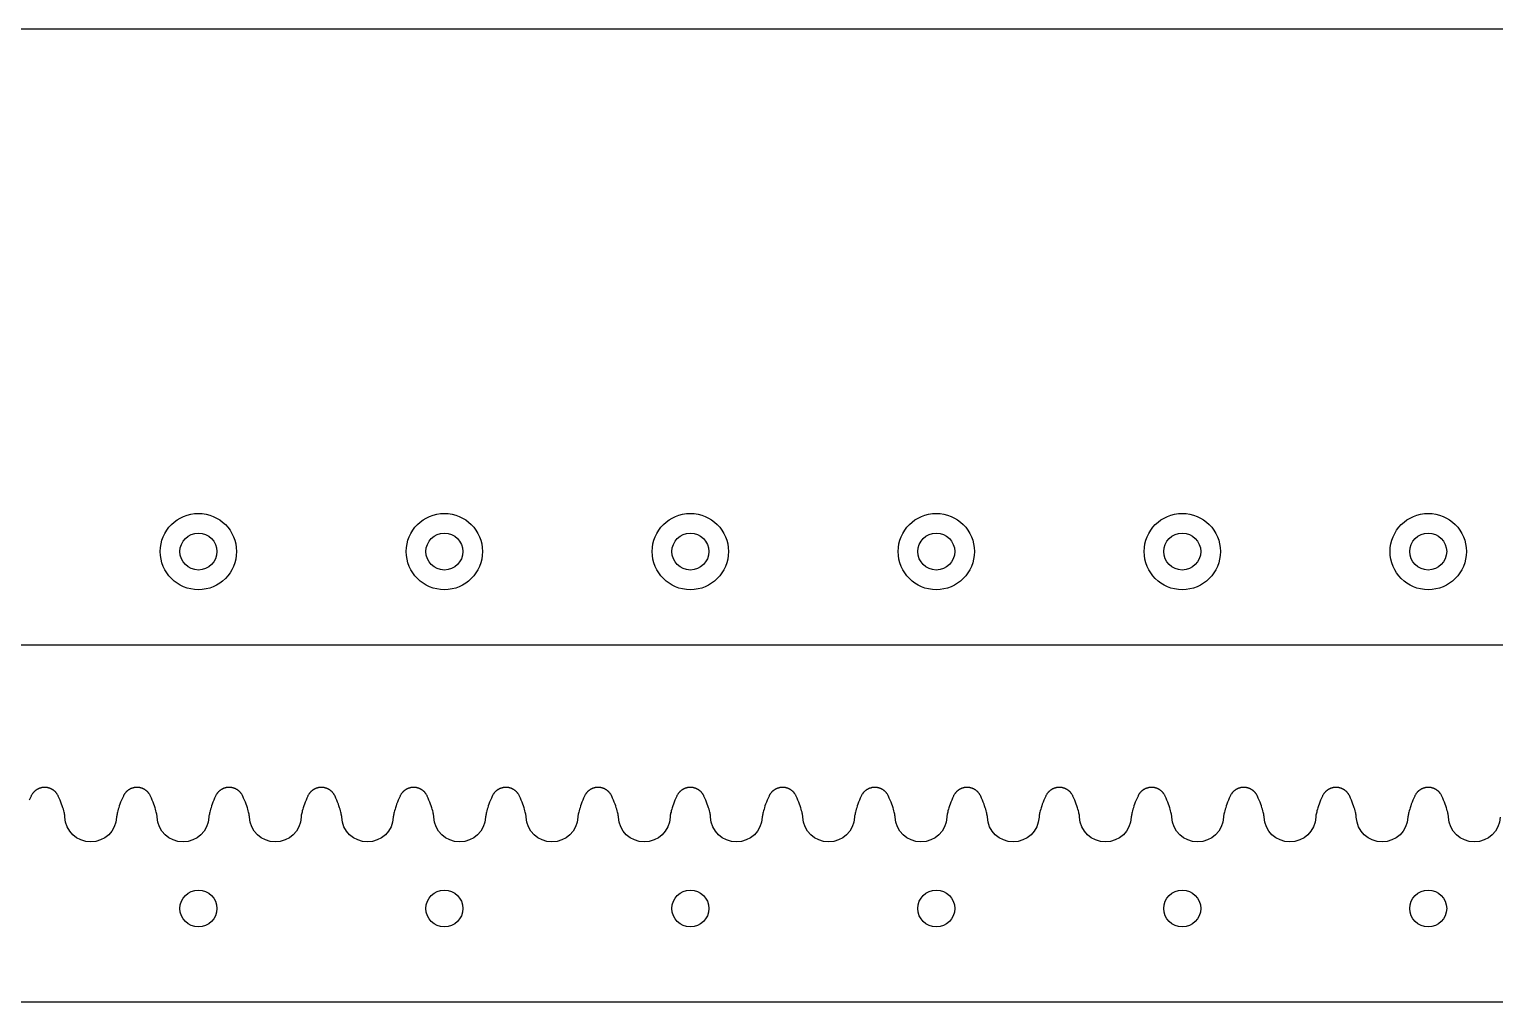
# Model space of a CAD drawing. Extents: x 0 to 903, y -444 to -259.
# Drawn here: x 225.4 to 344.6, y -444 to -365 of the extents above; entities that cross this region are included whole.
import ezdxf

# ---------------------------------------------------------------- set-up
doc = ezdxf.new("R2010")
doc.units = 0
doc.layers.add('FAB', color=7, linetype='CONTINUOUS')

msp = doc.modelspace()

# ---------------------------------------------------------------- linework, layer by layer
at = {"layer": 'FAB'}
msp.add_lwpolyline([(0, -415), (678.3, -415), (678.3, -365), (0, -365)], close=True, dxfattribs=at)
msp.add_lwpolyline([(345, -429, -0.961956), (340.8, -429), (340.8, -428.99), (340.8, -428.98), (340.8, -428.97), (340.8, -428.96), (340.8, -428.94), (340.79, -428.9), (340.78, -428.86), (340.77, -428.77), (340.75, -428.68), (340.73, -428.59), (340.7, -428.5), (340.67, -428.37), (340.63, -428.24), (340.58, -428.1), (340.53, -427.96), (340.47, -427.8), (340.4, -427.63), (340.33, -427.47), (340.26, -427.3), (340.24, -427.26), (340.22, -427.22), (340.2, -427.19), (340.18, -427.15), (340.17, -427.13), (340.15, -427.12), (340.14, -427.1), (340.13, -427.08), (340.12, -427.06), (340.1, -427.05), (340.09, -427.03), (340.08, -427.01), (340.06, -427), (340.05, -426.98), (340.03, -426.96), (340.02, -426.95), (340, -426.93), (339.98, -426.92), (339.97, -426.9), (339.95, -426.89), (339.93, -426.87), (339.92, -426.86), (339.9, -426.85), (339.88, -426.83), (339.86, -426.82), (339.85, -426.81), (339.83, -426.79), (339.81, -426.78), (339.79, -426.77), (339.77, -426.76), (339.75, -426.75), (339.73, -426.74), (339.71, -426.73), (339.69, -426.72), (339.67, -426.71), (339.65, -426.7), (339.63, -426.69), (339.61, -426.68), (339.59, -426.67), (339.57, -426.66), (339.55, -426.66), (339.53, -426.65), (339.51, -426.64), (339.49, -426.64), (339.47, -426.63), (339.45, -426.63), (339.42, -426.62), (339.4, -426.62), (339.38, -426.61), (339.36, -426.61), (339.34, -426.6), (339.32, -426.6), (339.28, -426.6), (339.23, -426.59), (339.19, -426.59), (339.15, -426.59), (339.11, -426.59), (339.07, -426.59), (339.03, -426.6), (338.99, -426.6), (338.96, -426.6), (338.94, -426.61), (338.92, -426.61), (338.9, -426.62), (338.88, -426.62), (338.86, -426.63), (338.84, -426.63), (338.82, -426.64), (338.8, -426.64), (338.77, -426.65), (338.75, -426.66), (338.73, -426.66), (338.71, -426.67), (338.69, -426.68), (338.67, -426.69), (338.65, -426.7), (338.63, -426.71), (338.61, -426.72), (338.59, -426.73), (338.57, -426.74), (338.55, -426.75), (338.53, -426.76), (338.51, -426.77), (338.49, -426.78), (338.48, -426.79), (338.46, -426.81), (338.44, -426.82), (338.42, -426.83), (338.4, -426.85), (338.39, -426.86), (338.37, -426.87), (338.35, -426.89), (338.34, -426.9), (338.32, -426.92), (338.3, -426.93), (338.29, -426.95), (338.27, -426.96), (338.26, -426.98), (338.24, -427), (338.23, -427.01), (338.21, -427.03), (338.2, -427.05), (338.19, -427.06), (338.17, -427.08), (338.16, -427.1), (338.15, -427.12), (338.14, -427.13), (338.13, -427.15), (338.1, -427.19), (338.08, -427.22), (338.06, -427.26), (338.05, -427.3), (337.97, -427.47), (337.9, -427.63), (337.83, -427.8), (337.77, -427.96), (337.72, -428.1), (337.68, -428.24), (337.64, -428.37), (337.6, -428.5), (337.58, -428.59), (337.55, -428.68), (337.54, -428.77), (337.52, -428.86), (337.51, -428.9), (337.51, -428.94), (337.5, -428.96), (337.5, -428.97), (337.5, -428.98), (337.5, -428.99), (337.5, -429, -0.961956), (333.3, -429), (333.3, -428.99), (333.3, -428.98), (333.3, -428.97), (333.3, -428.96), (333.3, -428.94), (333.29, -428.9), (333.28, -428.86), (333.27, -428.77), (333.25, -428.68), (333.23, -428.59), (333.2, -428.5), (333.17, -428.37), (333.13, -428.24), (333.08, -428.1), (333.03, -427.96), (332.97, -427.8), (332.9, -427.63), (332.83, -427.47), (332.76, -427.3), (332.74, -427.26), (332.72, -427.22), (332.7, -427.19), (332.68, -427.15), (332.67, -427.13), (332.65, -427.12), (332.64, -427.1), (332.63, -427.08), (332.62, -427.06), (332.6, -427.05), (332.59, -427.03), (332.58, -427.01), (332.56, -427), (332.55, -426.98), (332.53, -426.96), (332.52, -426.95), (332.5, -426.93), (332.48, -426.92), (332.47, -426.9), (332.45, -426.89), (332.43, -426.87), (332.42, -426.86), (332.4, -426.85), (332.38, -426.83), (332.36, -426.82), (332.35, -426.81), (332.33, -426.79), (332.31, -426.78), (332.29, -426.77), (332.27, -426.76), (332.25, -426.75), (332.23, -426.74), (332.21, -426.73), (332.19, -426.72), (332.17, -426.71), (332.15, -426.7), (332.13, -426.69), (332.11, -426.68), (332.09, -426.67), (332.07, -426.66), (332.05, -426.66), (332.03, -426.65), (332.01, -426.64), (331.99, -426.64), (331.97, -426.63), (331.95, -426.63), (331.92, -426.62), (331.9, -426.62), (331.88, -426.61), (331.86, -426.61), (331.84, -426.6), (331.82, -426.6), (331.78, -426.6), (331.73, -426.59), (331.69, -426.59), (331.65, -426.59), (331.61, -426.59), (331.57, -426.59), (331.53, -426.6), (331.49, -426.6), (331.46, -426.6), (331.44, -426.61), (331.42, -426.61), (331.4, -426.62), (331.38, -426.62), (331.36, -426.63), (331.34, -426.63), (331.32, -426.64), (331.3, -426.64), (331.27, -426.65), (331.25, -426.66), (331.23, -426.66), (331.21, -426.67), (331.19, -426.68), (331.17, -426.69), (331.15, -426.7), (331.13, -426.71), (331.11, -426.72), (331.09, -426.73), (331.07, -426.74), (331.05, -426.75), (331.03, -426.76), (331.01, -426.77), (330.99, -426.78), (330.98, -426.79), (330.96, -426.81), (330.94, -426.82), (330.92, -426.83), (330.9, -426.85), (330.89, -426.86), (330.87, -426.87), (330.85, -426.89), (330.84, -426.9), (330.82, -426.92), (330.8, -426.93), (330.79, -426.95), (330.77, -426.96), (330.76, -426.98), (330.74, -427), (330.73, -427.01), (330.71, -427.03), (330.7, -427.05), (330.69, -427.06), (330.67, -427.08), (330.66, -427.1), (330.65, -427.12), (330.64, -427.13), (330.63, -427.15), (330.6, -427.19), (330.58, -427.22), (330.56, -427.26), (330.55, -427.3), (330.47, -427.47), (330.4, -427.63), (330.33, -427.8), (330.27, -427.96), (330.22, -428.1), (330.18, -428.24), (330.14, -428.37), (330.1, -428.5), (330.08, -428.59), (330.05, -428.68), (330.04, -428.77), (330.02, -428.86), (330.01, -428.9), (330.01, -428.94), (330, -428.96), (330, -428.97), (330, -428.98), (330, -428.99), (330, -429, -0.961956), (325.8, -429), (325.8, -428.99), (325.8, -428.98), (325.8, -428.97), (325.8, -428.96), (325.8, -428.94), (325.79, -428.9), (325.78, -428.86), (325.77, -428.77), (325.75, -428.68), (325.73, -428.59), (325.7, -428.5), (325.67, -428.37), (325.63, -428.24), (325.58, -428.1), (325.53, -427.96), (325.47, -427.8), (325.4, -427.63), (325.33, -427.47), (325.26, -427.3), (325.24, -427.26), (325.22, -427.22), (325.2, -427.19), (325.18, -427.15), (325.17, -427.13), (325.15, -427.12), (325.14, -427.1), (325.13, -427.08), (325.12, -427.06), (325.1, -427.05), (325.09, -427.03), (325.08, -427.01), (325.06, -427), (325.05, -426.98), (325.03, -426.96), (325.02, -426.95), (325, -426.93), (324.98, -426.92), (324.97, -426.9), (324.95, -426.89), (324.93, -426.87), (324.92, -426.86), (324.9, -426.85), (324.88, -426.83), (324.86, -426.82), (324.85, -426.81), (324.83, -426.79), (324.81, -426.78), (324.79, -426.77), (324.77, -426.76), (324.75, -426.75), (324.73, -426.74), (324.71, -426.73), (324.69, -426.72), (324.67, -426.71), (324.65, -426.7), (324.63, -426.69), (324.61, -426.68), (324.59, -426.67), (324.57, -426.66), (324.55, -426.66), (324.53, -426.65), (324.51, -426.64), (324.49, -426.64), (324.47, -426.63), (324.45, -426.63), (324.42, -426.62), (324.4, -426.62), (324.38, -426.61), (324.36, -426.61), (324.34, -426.6), (324.32, -426.6), (324.28, -426.6), (324.23, -426.59), (324.19, -426.59), (324.15, -426.59), (324.11, -426.59), (324.07, -426.59), (324.03, -426.6), (323.99, -426.6), (323.96, -426.6), (323.94, -426.61), (323.92, -426.61), (323.9, -426.62), (323.88, -426.62), (323.86, -426.63), (323.84, -426.63), (323.82, -426.64), (323.8, -426.64), (323.77, -426.65), (323.75, -426.66), (323.73, -426.66), (323.71, -426.67), (323.69, -426.68), (323.67, -426.69), (323.65, -426.7), (323.63, -426.71), (323.61, -426.72), (323.59, -426.73), (323.57, -426.74), (323.55, -426.75), (323.53, -426.76), (323.51, -426.77), (323.49, -426.78), (323.48, -426.79), (323.46, -426.81), (323.44, -426.82), (323.42, -426.83), (323.4, -426.85), (323.39, -426.86), (323.37, -426.87), (323.35, -426.89), (323.34, -426.9), (323.32, -426.92), (323.3, -426.93), (323.29, -426.95), (323.27, -426.96), (323.26, -426.98), (323.24, -427), (323.23, -427.01), (323.21, -427.03), (323.2, -427.05), (323.19, -427.06), (323.17, -427.08), (323.16, -427.1), (323.15, -427.12), (323.14, -427.13), (323.13, -427.15), (323.1, -427.19), (323.08, -427.22), (323.06, -427.26), (323.05, -427.3), (322.97, -427.47), (322.9, -427.63), (322.83, -427.8), (322.77, -427.96), (322.72, -428.1), (322.68, -428.24), (322.64, -428.37), (322.6, -428.5), (322.58, -428.59), (322.55, -428.68), (322.54, -428.77), (322.52, -428.86), (322.51, -428.9), (322.51, -428.94), (322.5, -428.96), (322.5, -428.97), (322.5, -428.98), (322.5, -428.99), (322.5, -429, -0.961956), (318.3, -429), (318.3, -428.99), (318.3, -428.98), (318.3, -428.97), (318.3, -428.96), (318.3, -428.94), (318.29, -428.9), (318.28, -428.86), (318.27, -428.77), (318.25, -428.68), (318.23, -428.59), (318.2, -428.5), (318.17, -428.37), (318.13, -428.24), (318.08, -428.1), (318.03, -427.96), (317.97, -427.8), (317.9, -427.63), (317.83, -427.47), (317.76, -427.3), (317.74, -427.26), (317.72, -427.22), (317.7, -427.19), (317.68, -427.15), (317.67, -427.13), (317.65, -427.12), (317.64, -427.1), (317.63, -427.08), (317.62, -427.06), (317.6, -427.05), (317.59, -427.03), (317.58, -427.01), (317.56, -427), (317.55, -426.98), (317.53, -426.96), (317.52, -426.95), (317.5, -426.93), (317.48, -426.92), (317.47, -426.9), (317.45, -426.89), (317.43, -426.87), (317.42, -426.86), (317.4, -426.85), (317.38, -426.83), (317.36, -426.82), (317.35, -426.81), (317.33, -426.79), (317.31, -426.78), (317.29, -426.77), (317.27, -426.76), (317.25, -426.75), (317.23, -426.74), (317.21, -426.73), (317.19, -426.72), (317.17, -426.71), (317.15, -426.7), (317.13, -426.69), (317.11, -426.68), (317.09, -426.67), (317.07, -426.66), (317.05, -426.66), (317.03, -426.65), (317.01, -426.64), (316.99, -426.64), (316.97, -426.63), (316.95, -426.63), (316.92, -426.62), (316.9, -426.62), (316.88, -426.61), (316.86, -426.61), (316.84, -426.6), (316.82, -426.6), (316.78, -426.6), (316.73, -426.59), (316.69, -426.59), (316.65, -426.59), (316.61, -426.59), (316.57, -426.59), (316.53, -426.6), (316.49, -426.6), (316.46, -426.6), (316.44, -426.61), (316.42, -426.61), (316.4, -426.62), (316.38, -426.62), (316.36, -426.63), (316.34, -426.63), (316.32, -426.64), (316.3, -426.64), (316.27, -426.65), (316.25, -426.66), (316.23, -426.66), (316.21, -426.67), (316.19, -426.68), (316.17, -426.69), (316.15, -426.7), (316.13, -426.71), (316.11, -426.72), (316.09, -426.73), (316.07, -426.74), (316.05, -426.75), (316.03, -426.76), (316.01, -426.77), (315.99, -426.78), (315.98, -426.79), (315.96, -426.81), (315.94, -426.82), (315.92, -426.83), (315.9, -426.85), (315.89, -426.86), (315.87, -426.87), (315.85, -426.89), (315.84, -426.9), (315.82, -426.92), (315.8, -426.93), (315.79, -426.95), (315.77, -426.96), (315.76, -426.98), (315.74, -427), (315.73, -427.01), (315.71, -427.03), (315.7, -427.05), (315.69, -427.06), (315.67, -427.08), (315.66, -427.1), (315.65, -427.12), (315.64, -427.13), (315.63, -427.15), (315.6, -427.19), (315.58, -427.22), (315.56, -427.26), (315.55, -427.3), (315.47, -427.47), (315.4, -427.63), (315.33, -427.8), (315.27, -427.96), (315.22, -428.1), (315.18, -428.24), (315.14, -428.37), (315.1, -428.5), (315.08, -428.59), (315.05, -428.68), (315.04, -428.77), (315.02, -428.86), (315.01, -428.9), (315.01, -428.94), (315, -428.96), (315, -428.97), (315, -428.98), (315, -428.99), (315, -429, -0.961956), (310.8, -429), (310.8, -428.99), (310.8, -428.98), (310.8, -428.97), (310.8, -428.96), (310.8, -428.94), (310.79, -428.9), (310.78, -428.86), (310.77, -428.77), (310.75, -428.68), (310.73, -428.59), (310.7, -428.5), (310.67, -428.37), (310.63, -428.24), (310.58, -428.1), (310.53, -427.96), (310.47, -427.8), (310.4, -427.63), (310.33, -427.47), (310.26, -427.3), (310.24, -427.26), (310.22, -427.22), (310.2, -427.19), (310.18, -427.15), (310.17, -427.13), (310.15, -427.12), (310.14, -427.1), (310.13, -427.08), (310.12, -427.06), (310.1, -427.05), (310.09, -427.03), (310.08, -427.01), (310.06, -427), (310.05, -426.98), (310.03, -426.96), (310.02, -426.95), (310, -426.93), (309.98, -426.92), (309.97, -426.9), (309.95, -426.89), (309.93, -426.87), (309.92, -426.86), (309.9, -426.85), (309.88, -426.83), (309.86, -426.82), (309.85, -426.81), (309.83, -426.79), (309.81, -426.78), (309.79, -426.77), (309.77, -426.76), (309.75, -426.75), (309.73, -426.74), (309.71, -426.73), (309.69, -426.72), (309.67, -426.71), (309.65, -426.7), (309.63, -426.69), (309.61, -426.68), (309.59, -426.67), (309.57, -426.66), (309.55, -426.66), (309.53, -426.65), (309.51, -426.64), (309.49, -426.64), (309.47, -426.63), (309.45, -426.63), (309.42, -426.62), (309.4, -426.62), (309.38, -426.61), (309.36, -426.61), (309.34, -426.6), (309.32, -426.6), (309.28, -426.6), (309.23, -426.59), (309.19, -426.59), (309.15, -426.59), (309.11, -426.59), (309.07, -426.59), (309.03, -426.6), (308.99, -426.6), (308.96, -426.6), (308.94, -426.61), (308.92, -426.61), (308.9, -426.62), (308.88, -426.62), (308.86, -426.63), (308.84, -426.63), (308.82, -426.64), (308.8, -426.64), (308.77, -426.65), (308.75, -426.66), (308.73, -426.66), (308.71, -426.67), (308.69, -426.68), (308.67, -426.69), (308.65, -426.7), (308.63, -426.71), (308.61, -426.72), (308.59, -426.73), (308.57, -426.74), (308.55, -426.75), (308.53, -426.76), (308.51, -426.77), (308.49, -426.78), (308.48, -426.79), (308.46, -426.81), (308.44, -426.82), (308.42, -426.83), (308.4, -426.85), (308.39, -426.86), (308.37, -426.87), (308.35, -426.89), (308.34, -426.9), (308.32, -426.92), (308.3, -426.93), (308.29, -426.95), (308.27, -426.96), (308.26, -426.98), (308.24, -427), (308.23, -427.01), (308.21, -427.03), (308.2, -427.05), (308.19, -427.06), (308.17, -427.08), (308.16, -427.1), (308.15, -427.12), (308.14, -427.13), (308.13, -427.15), (308.1, -427.19), (308.08, -427.22), (308.06, -427.26), (308.05, -427.3), (307.97, -427.47), (307.9, -427.63), (307.83, -427.8), (307.77, -427.96), (307.72, -428.1), (307.68, -428.24), (307.64, -428.37), (307.6, -428.5), (307.58, -428.59), (307.55, -428.68), (307.54, -428.77), (307.52, -428.86), (307.51, -428.9), (307.51, -428.94), (307.5, -428.96), (307.5, -428.97), (307.5, -428.98), (307.5, -428.99), (307.5, -429, -0.961956), (303.3, -429), (303.3, -428.99), (303.3, -428.98), (303.3, -428.97), (303.3, -428.96), (303.3, -428.94), (303.29, -428.9), (303.28, -428.86), (303.27, -428.77), (303.25, -428.68), (303.23, -428.59), (303.2, -428.5), (303.17, -428.37), (303.13, -428.24), (303.08, -428.1), (303.03, -427.96), (302.97, -427.8), (302.9, -427.63), (302.83, -427.47), (302.76, -427.3), (302.74, -427.26), (302.72, -427.22), (302.7, -427.19), (302.68, -427.15), (302.67, -427.13), (302.65, -427.12), (302.64, -427.1), (302.63, -427.08), (302.62, -427.06), (302.6, -427.05), (302.59, -427.03), (302.58, -427.01), (302.56, -427), (302.55, -426.98), (302.53, -426.96), (302.52, -426.95), (302.5, -426.93), (302.48, -426.92), (302.47, -426.9), (302.45, -426.89), (302.43, -426.87), (302.42, -426.86), (302.4, -426.85), (302.38, -426.83), (302.36, -426.82), (302.35, -426.81), (302.33, -426.79), (302.31, -426.78), (302.29, -426.77), (302.27, -426.76), (302.25, -426.75), (302.23, -426.74), (302.21, -426.73), (302.19, -426.72), (302.17, -426.71), (302.15, -426.7), (302.13, -426.69), (302.11, -426.68), (302.09, -426.67), (302.07, -426.66), (302.05, -426.66), (302.03, -426.65), (302.01, -426.64), (301.99, -426.64), (301.97, -426.63), (301.95, -426.63), (301.92, -426.62), (301.9, -426.62), (301.88, -426.61), (301.86, -426.61), (301.84, -426.6), (301.82, -426.6), (301.78, -426.6), (301.73, -426.59), (301.69, -426.59), (301.65, -426.59), (301.61, -426.59), (301.57, -426.59), (301.53, -426.6), (301.48, -426.6), (301.46, -426.6), (301.44, -426.61), (301.42, -426.61), (301.4, -426.62), (301.38, -426.62), (301.36, -426.63), (301.34, -426.63), (301.32, -426.64), (301.3, -426.64), (301.27, -426.65), (301.25, -426.66), (301.23, -426.66), (301.21, -426.67), (301.19, -426.68), (301.17, -426.69), (301.15, -426.7), (301.13, -426.71), (301.11, -426.72), (301.09, -426.73), (301.07, -426.74), (301.05, -426.75), (301.03, -426.76), (301.01, -426.77), (300.99, -426.78), (300.98, -426.79), (300.96, -426.81), (300.94, -426.82), (300.92, -426.83), (300.9, -426.85), (300.89, -426.86), (300.87, -426.87), (300.85, -426.89), (300.84, -426.9), (300.82, -426.92), (300.8, -426.93), (300.79, -426.95), (300.77, -426.96), (300.76, -426.98), (300.74, -427), (300.73, -427.01), (300.71, -427.03), (300.7, -427.05), (300.69, -427.06), (300.67, -427.08), (300.66, -427.1), (300.65, -427.12), (300.64, -427.13), (300.63, -427.15), (300.6, -427.19), (300.58, -427.22), (300.56, -427.26), (300.55, -427.3), (300.47, -427.47), (300.4, -427.63), (300.33, -427.8), (300.27, -427.96), (300.22, -428.1), (300.18, -428.24), (300.14, -428.37), (300.1, -428.5), (300.08, -428.59), (300.05, -428.68), (300.04, -428.77), (300.02, -428.86), (300.01, -428.9), (300.01, -428.94), (300, -428.96), (300, -428.97), (300, -428.98), (300, -428.99), (300, -429, -0.961956), (295.8, -429), (295.8, -428.99), (295.8, -428.98), (295.8, -428.97), (295.8, -428.96), (295.8, -428.94), (295.79, -428.9), (295.78, -428.86), (295.77, -428.77), (295.75, -428.68), (295.73, -428.59), (295.7, -428.5), (295.67, -428.37), (295.63, -428.24), (295.58, -428.1), (295.53, -427.96), (295.47, -427.8), (295.4, -427.63), (295.33, -427.47), (295.26, -427.3), (295.24, -427.26), (295.22, -427.22), (295.2, -427.19), (295.18, -427.15), (295.17, -427.13), (295.15, -427.12), (295.14, -427.1), (295.13, -427.08), (295.12, -427.06), (295.1, -427.05), (295.09, -427.03), (295.08, -427.01), (295.06, -427), (295.05, -426.98), (295.03, -426.96), (295.02, -426.95), (295, -426.93), (294.98, -426.92), (294.97, -426.9), (294.95, -426.89), (294.93, -426.87), (294.92, -426.86), (294.9, -426.85), (294.88, -426.83), (294.86, -426.82), (294.85, -426.81), (294.83, -426.79), (294.81, -426.78), (294.79, -426.77), (294.77, -426.76), (294.75, -426.75), (294.73, -426.74), (294.71, -426.73), (294.69, -426.72), (294.67, -426.71), (294.65, -426.7), (294.63, -426.69), (294.61, -426.68), (294.59, -426.67), (294.57, -426.66), (294.55, -426.66), (294.53, -426.65), (294.51, -426.64), (294.49, -426.64), (294.47, -426.63), (294.45, -426.63), (294.42, -426.62), (294.4, -426.62), (294.38, -426.61), (294.36, -426.61), (294.34, -426.6), (294.32, -426.6), (294.28, -426.6), (294.23, -426.59), (294.19, -426.59), (294.15, -426.59), (294.11, -426.59), (294.07, -426.59), (294.03, -426.6), (293.98, -426.6), (293.96, -426.6), (293.94, -426.61), (293.92, -426.61), (293.9, -426.62), (293.88, -426.62), (293.86, -426.63), (293.84, -426.63), (293.82, -426.64), (293.8, -426.64), (293.77, -426.65), (293.75, -426.66), (293.73, -426.66), (293.71, -426.67), (293.69, -426.68), (293.67, -426.69), (293.65, -426.7), (293.63, -426.71), (293.61, -426.72), (293.59, -426.73), (293.57, -426.74), (293.55, -426.75), (293.53, -426.76), (293.51, -426.77), (293.49, -426.78), (293.48, -426.79), (293.46, -426.81), (293.44, -426.82), (293.42, -426.83), (293.4, -426.85), (293.39, -426.86), (293.37, -426.87), (293.35, -426.89), (293.34, -426.9), (293.32, -426.92), (293.3, -426.93), (293.29, -426.95), (293.27, -426.96), (293.26, -426.98), (293.24, -427), (293.23, -427.01), (293.21, -427.03), (293.2, -427.05), (293.19, -427.06), (293.17, -427.08), (293.16, -427.1), (293.15, -427.12), (293.14, -427.13), (293.13, -427.15), (293.1, -427.19), (293.08, -427.22), (293.06, -427.26), (293.05, -427.3), (292.97, -427.47), (292.9, -427.63), (292.83, -427.8), (292.77, -427.96), (292.72, -428.1), (292.68, -428.24), (292.64, -428.37), (292.6, -428.5), (292.58, -428.59), (292.55, -428.68), (292.54, -428.77), (292.52, -428.86), (292.51, -428.9), (292.51, -428.94), (292.5, -428.96), (292.5, -428.97), (292.5, -428.98), (292.5, -428.99), (292.5, -429, -0.961956), (288.3, -429), (288.3, -428.99), (288.3, -428.98), (288.3, -428.97), (288.3, -428.96), (288.3, -428.94), (288.29, -428.9), (288.28, -428.86), (288.27, -428.77), (288.25, -428.68), (288.23, -428.59), (288.2, -428.5), (288.17, -428.37), (288.13, -428.24), (288.08, -428.1), (288.03, -427.96), (287.97, -427.8), (287.9, -427.63), (287.83, -427.47), (287.76, -427.3), (287.74, -427.26), (287.72, -427.22), (287.7, -427.19), (287.68, -427.15), (287.67, -427.13), (287.65, -427.12), (287.64, -427.1), (287.63, -427.08), (287.62, -427.06), (287.6, -427.05), (287.59, -427.03), (287.58, -427.01), (287.56, -427), (287.55, -426.98), (287.53, -426.96), (287.52, -426.95), (287.5, -426.93), (287.48, -426.92), (287.47, -426.9), (287.45, -426.89), (287.43, -426.87), (287.42, -426.86), (287.4, -426.85), (287.38, -426.83), (287.36, -426.82), (287.35, -426.81), (287.33, -426.79), (287.31, -426.78), (287.29, -426.77), (287.27, -426.76), (287.25, -426.75), (287.23, -426.74), (287.21, -426.73), (287.19, -426.72), (287.17, -426.71), (287.15, -426.7), (287.13, -426.69), (287.11, -426.68), (287.09, -426.67), (287.07, -426.66), (287.05, -426.66), (287.03, -426.65), (287.01, -426.64), (286.99, -426.64), (286.97, -426.63), (286.95, -426.63), (286.92, -426.62), (286.9, -426.62), (286.88, -426.61), (286.86, -426.61), (286.84, -426.6), (286.82, -426.6), (286.78, -426.6), (286.73, -426.59), (286.69, -426.59), (286.65, -426.59), (286.61, -426.59), (286.57, -426.59), (286.53, -426.6), (286.48, -426.6), (286.46, -426.6), (286.44, -426.61), (286.42, -426.61), (286.4, -426.62), (286.38, -426.62), (286.36, -426.63), (286.34, -426.63), (286.32, -426.64), (286.3, -426.64), (286.27, -426.65), (286.25, -426.66), (286.23, -426.66), (286.21, -426.67), (286.19, -426.68), (286.17, -426.69), (286.15, -426.7), (286.13, -426.71), (286.11, -426.72), (286.09, -426.73), (286.07, -426.74), (286.05, -426.75), (286.03, -426.76), (286.01, -426.77), (285.99, -426.78), (285.98, -426.79), (285.96, -426.81), (285.94, -426.82), (285.92, -426.83), (285.9, -426.85), (285.89, -426.86), (285.87, -426.87), (285.85, -426.89), (285.84, -426.9), (285.82, -426.92), (285.8, -426.93), (285.79, -426.95), (285.77, -426.96), (285.76, -426.98), (285.74, -427), (285.73, -427.01), (285.71, -427.03), (285.7, -427.05), (285.69, -427.06), (285.67, -427.08), (285.66, -427.1), (285.65, -427.12), (285.64, -427.13), (285.63, -427.15), (285.6, -427.19), (285.58, -427.22), (285.56, -427.26), (285.55, -427.3), (285.47, -427.47), (285.4, -427.63), (285.33, -427.8), (285.27, -427.96), (285.22, -428.1), (285.18, -428.24), (285.14, -428.37), (285.1, -428.5), (285.08, -428.59), (285.05, -428.68), (285.04, -428.77), (285.02, -428.86), (285.01, -428.9), (285.01, -428.94), (285, -428.96), (285, -428.97), (285, -428.98), (285, -428.99), (285, -429, -0.961956), (280.8, -429), (280.8, -428.99), (280.8, -428.98), (280.8, -428.97), (280.8, -428.96), (280.8, -428.94), (280.79, -428.9), (280.78, -428.86), (280.77, -428.77), (280.75, -428.68), (280.73, -428.59), (280.7, -428.5), (280.67, -428.37), (280.63, -428.24), (280.58, -428.1), (280.53, -427.96), (280.47, -427.8), (280.4, -427.63), (280.33, -427.47), (280.26, -427.3), (280.24, -427.26), (280.22, -427.22), (280.2, -427.19), (280.18, -427.15), (280.17, -427.13), (280.15, -427.12), (280.14, -427.1), (280.13, -427.08), (280.12, -427.06), (280.1, -427.05), (280.09, -427.03), (280.08, -427.01), (280.06, -427), (280.05, -426.98), (280.03, -426.96), (280.02, -426.95), (280, -426.93), (279.98, -426.92), (279.97, -426.9), (279.95, -426.89), (279.93, -426.87), (279.92, -426.86), (279.9, -426.85), (279.88, -426.83), (279.86, -426.82), (279.85, -426.81), (279.83, -426.79), (279.81, -426.78), (279.79, -426.77), (279.77, -426.76), (279.75, -426.75), (279.73, -426.74), (279.71, -426.73), (279.69, -426.72), (279.67, -426.71), (279.65, -426.7), (279.63, -426.69), (279.61, -426.68), (279.59, -426.67), (279.57, -426.66), (279.55, -426.66), (279.53, -426.65), (279.51, -426.64), (279.49, -426.64), (279.47, -426.63), (279.45, -426.63), (279.42, -426.62), (279.4, -426.62), (279.38, -426.61), (279.36, -426.61), (279.34, -426.6), (279.32, -426.6), (279.28, -426.6), (279.23, -426.59), (279.19, -426.59), (279.15, -426.59), (279.11, -426.59), (279.07, -426.59), (279.03, -426.6), (278.98, -426.6), (278.96, -426.6), (278.94, -426.61), (278.92, -426.61), (278.9, -426.62), (278.88, -426.62), (278.86, -426.63), (278.84, -426.63), (278.82, -426.64), (278.8, -426.64), (278.77, -426.65), (278.75, -426.66), (278.73, -426.66), (278.71, -426.67), (278.69, -426.68), (278.67, -426.69), (278.65, -426.7), (278.63, -426.71), (278.61, -426.72), (278.59, -426.73), (278.57, -426.74), (278.55, -426.75), (278.53, -426.76), (278.51, -426.77), (278.49, -426.78), (278.48, -426.79), (278.46, -426.81), (278.44, -426.82), (278.42, -426.83), (278.4, -426.85), (278.39, -426.86), (278.37, -426.87), (278.35, -426.89), (278.34, -426.9), (278.32, -426.92), (278.3, -426.93), (278.29, -426.95), (278.27, -426.96), (278.26, -426.98), (278.24, -427), (278.23, -427.01), (278.21, -427.03), (278.2, -427.05), (278.19, -427.06), (278.17, -427.08), (278.16, -427.1), (278.15, -427.12), (278.14, -427.13), (278.13, -427.15), (278.1, -427.19), (278.08, -427.22), (278.06, -427.26), (278.05, -427.3), (277.97, -427.47), (277.9, -427.63), (277.83, -427.8), (277.77, -427.96), (277.72, -428.1), (277.68, -428.24), (277.64, -428.37), (277.6, -428.5), (277.58, -428.59), (277.55, -428.68), (277.54, -428.77), (277.52, -428.86), (277.51, -428.9), (277.51, -428.94), (277.5, -428.96), (277.5, -428.97), (277.5, -428.98), (277.5, -428.99), (277.5, -429, -0.961956), (273.3, -429), (273.3, -428.99), (273.3, -428.98), (273.3, -428.97), (273.3, -428.96), (273.3, -428.94), (273.29, -428.9), (273.28, -428.86), (273.27, -428.77), (273.25, -428.68), (273.23, -428.59), (273.2, -428.5), (273.17, -428.37), (273.13, -428.24), (273.08, -428.1), (273.03, -427.96), (272.97, -427.8), (272.9, -427.63), (272.83, -427.47), (272.76, -427.3), (272.74, -427.26), (272.72, -427.22), (272.7, -427.19), (272.68, -427.15), (272.67, -427.13), (272.65, -427.12), (272.64, -427.1), (272.63, -427.08), (272.62, -427.06), (272.6, -427.05), (272.59, -427.03), (272.58, -427.01), (272.56, -427), (272.55, -426.98), (272.53, -426.96), (272.52, -426.95), (272.5, -426.93), (272.48, -426.92), (272.47, -426.9), (272.45, -426.89), (272.43, -426.87), (272.42, -426.86), (272.4, -426.85), (272.38, -426.83), (272.36, -426.82), (272.35, -426.81), (272.33, -426.79), (272.31, -426.78), (272.29, -426.77), (272.27, -426.76), (272.25, -426.75), (272.23, -426.74), (272.21, -426.73), (272.19, -426.72), (272.17, -426.71), (272.15, -426.7), (272.13, -426.69), (272.11, -426.68), (272.09, -426.67), (272.07, -426.66), (272.05, -426.66), (272.03, -426.65), (272.01, -426.64), (271.99, -426.64), (271.97, -426.63), (271.95, -426.63), (271.92, -426.62), (271.9, -426.62), (271.88, -426.61), (271.86, -426.61), (271.84, -426.6), (271.82, -426.6), (271.78, -426.6), (271.73, -426.59), (271.69, -426.59), (271.65, -426.59), (271.61, -426.59), (271.57, -426.59), (271.53, -426.6), (271.48, -426.6), (271.46, -426.6), (271.44, -426.61), (271.42, -426.61), (271.4, -426.62), (271.38, -426.62), (271.36, -426.63), (271.34, -426.63), (271.32, -426.64), (271.3, -426.64), (271.27, -426.65), (271.25, -426.66), (271.23, -426.66), (271.21, -426.67), (271.19, -426.68), (271.17, -426.69), (271.15, -426.7), (271.13, -426.71), (271.11, -426.72), (271.09, -426.73), (271.07, -426.74), (271.05, -426.75), (271.03, -426.76), (271.01, -426.77), (270.99, -426.78), (270.98, -426.79), (270.96, -426.81), (270.94, -426.82), (270.92, -426.83), (270.9, -426.85), (270.89, -426.86), (270.87, -426.87), (270.85, -426.89), (270.84, -426.9), (270.82, -426.92), (270.8, -426.93), (270.79, -426.95), (270.77, -426.96), (270.76, -426.98), (270.74, -427), (270.73, -427.01), (270.71, -427.03), (270.7, -427.05), (270.69, -427.06), (270.67, -427.08), (270.66, -427.1), (270.65, -427.12), (270.64, -427.13), (270.63, -427.15), (270.6, -427.19), (270.58, -427.22), (270.56, -427.26), (270.55, -427.3), (270.47, -427.47), (270.4, -427.63), (270.33, -427.8), (270.27, -427.96), (270.22, -428.1), (270.18, -428.24), (270.14, -428.37), (270.1, -428.5), (270.08, -428.59), (270.05, -428.68), (270.04, -428.77), (270.02, -428.86), (270.01, -428.9), (270.01, -428.94), (270, -428.96), (270, -428.97), (270, -428.98), (270, -428.99), (270, -429, -0.961956), (265.8, -429), (265.8, -428.99), (265.8, -428.98), (265.8, -428.97), (265.8, -428.96), (265.8, -428.94), (265.79, -428.9), (265.78, -428.86), (265.77, -428.77), (265.75, -428.68), (265.73, -428.59), (265.7, -428.5), (265.67, -428.37), (265.63, -428.24), (265.58, -428.1), (265.53, -427.96), (265.47, -427.8), (265.4, -427.63), (265.33, -427.47), (265.26, -427.3), (265.24, -427.26), (265.22, -427.22), (265.2, -427.19), (265.18, -427.15), (265.17, -427.13), (265.15, -427.12), (265.14, -427.1), (265.13, -427.08), (265.12, -427.06), (265.1, -427.05), (265.09, -427.03), (265.08, -427.01), (265.06, -427), (265.05, -426.98), (265.03, -426.96), (265.02, -426.95), (265, -426.93), (264.98, -426.92), (264.97, -426.9), (264.95, -426.89), (264.93, -426.87), (264.92, -426.86), (264.9, -426.85), (264.88, -426.83), (264.86, -426.82), (264.85, -426.81), (264.83, -426.79), (264.81, -426.78), (264.79, -426.77), (264.77, -426.76), (264.75, -426.75), (264.73, -426.74), (264.71, -426.73), (264.69, -426.72), (264.67, -426.71), (264.65, -426.7), (264.63, -426.69), (264.61, -426.68), (264.59, -426.67), (264.57, -426.66), (264.55, -426.66), (264.53, -426.65), (264.51, -426.64), (264.49, -426.64), (264.47, -426.63), (264.45, -426.63), (264.42, -426.62), (264.4, -426.62), (264.38, -426.61), (264.36, -426.61), (264.34, -426.6), (264.32, -426.6), (264.28, -426.6), (264.23, -426.59), (264.19, -426.59), (264.15, -426.59), (264.11, -426.59), (264.07, -426.59), (264.03, -426.6), (263.98, -426.6), (263.96, -426.6), (263.94, -426.61), (263.92, -426.61), (263.9, -426.62), (263.88, -426.62), (263.86, -426.63), (263.84, -426.63), (263.82, -426.64), (263.8, -426.64), (263.77, -426.65), (263.75, -426.66), (263.73, -426.66), (263.71, -426.67), (263.69, -426.68), (263.67, -426.69), (263.65, -426.7), (263.63, -426.71), (263.61, -426.72), (263.59, -426.73), (263.57, -426.74), (263.55, -426.75), (263.53, -426.76), (263.51, -426.77), (263.49, -426.78), (263.48, -426.79), (263.46, -426.81), (263.44, -426.82), (263.42, -426.83), (263.4, -426.85), (263.39, -426.86), (263.37, -426.87), (263.35, -426.89), (263.34, -426.9), (263.32, -426.92), (263.3, -426.93), (263.29, -426.95), (263.27, -426.96), (263.26, -426.98), (263.24, -427), (263.23, -427.01), (263.21, -427.03), (263.2, -427.05), (263.19, -427.06), (263.17, -427.08), (263.16, -427.1), (263.15, -427.12), (263.14, -427.13), (263.13, -427.15), (263.1, -427.19), (263.08, -427.22), (263.06, -427.26), (263.05, -427.3), (262.97, -427.47), (262.9, -427.63), (262.83, -427.8), (262.77, -427.96), (262.72, -428.1), (262.68, -428.24), (262.64, -428.37), (262.6, -428.5), (262.58, -428.59), (262.55, -428.68), (262.54, -428.77), (262.52, -428.86), (262.51, -428.9), (262.51, -428.94), (262.5, -428.96), (262.5, -428.97), (262.5, -428.98), (262.5, -428.99), (262.5, -429, -0.961956), (258.3, -429), (258.3, -428.99), (258.3, -428.98), (258.3, -428.97), (258.3, -428.96), (258.3, -428.94), (258.29, -428.9), (258.28, -428.86), (258.27, -428.77), (258.25, -428.68), (258.23, -428.59), (258.2, -428.5), (258.17, -428.37), (258.13, -428.24), (258.08, -428.1), (258.03, -427.96), (257.97, -427.8), (257.9, -427.63), (257.83, -427.47), (257.76, -427.3), (257.74, -427.26), (257.72, -427.22), (257.7, -427.19), (257.68, -427.15), (257.67, -427.13), (257.65, -427.12), (257.64, -427.1), (257.63, -427.08), (257.62, -427.06), (257.6, -427.05), (257.59, -427.03), (257.58, -427.01), (257.56, -427), (257.55, -426.98), (257.53, -426.96), (257.52, -426.95), (257.5, -426.93), (257.48, -426.92), (257.47, -426.9), (257.45, -426.89), (257.43, -426.87), (257.42, -426.86), (257.4, -426.85), (257.38, -426.83), (257.36, -426.82), (257.35, -426.81), (257.33, -426.79), (257.31, -426.78), (257.29, -426.77), (257.27, -426.76), (257.25, -426.75), (257.23, -426.74), (257.21, -426.73), (257.19, -426.72), (257.17, -426.71), (257.15, -426.7), (257.13, -426.69), (257.11, -426.68), (257.09, -426.67), (257.07, -426.66), (257.05, -426.66), (257.03, -426.65), (257.01, -426.64), (256.99, -426.64), (256.97, -426.63), (256.95, -426.63), (256.92, -426.62), (256.9, -426.62), (256.88, -426.61), (256.86, -426.61), (256.84, -426.6), (256.82, -426.6), (256.78, -426.6), (256.73, -426.59), (256.69, -426.59), (256.65, -426.59), (256.61, -426.59), (256.57, -426.59), (256.53, -426.6), (256.48, -426.6), (256.46, -426.6), (256.44, -426.61), (256.42, -426.61), (256.4, -426.62), (256.38, -426.62), (256.36, -426.63), (256.34, -426.63), (256.32, -426.64), (256.3, -426.64), (256.27, -426.65), (256.25, -426.66), (256.23, -426.66), (256.21, -426.67), (256.19, -426.68), (256.17, -426.69), (256.15, -426.7), (256.13, -426.71), (256.11, -426.72), (256.09, -426.73), (256.07, -426.74), (256.05, -426.75), (256.03, -426.76), (256.01, -426.77), (255.99, -426.78), (255.98, -426.79), (255.96, -426.81), (255.94, -426.82), (255.92, -426.83), (255.9, -426.85), (255.89, -426.86), (255.87, -426.87), (255.85, -426.89), (255.84, -426.9), (255.82, -426.92), (255.8, -426.93), (255.79, -426.95), (255.77, -426.96), (255.76, -426.98), (255.74, -427), (255.73, -427.01), (255.71, -427.03), (255.7, -427.05), (255.69, -427.06), (255.67, -427.08), (255.66, -427.1), (255.65, -427.12), (255.64, -427.13), (255.63, -427.15), (255.6, -427.19), (255.58, -427.22), (255.56, -427.26), (255.55, -427.3), (255.47, -427.47), (255.4, -427.63), (255.33, -427.8), (255.27, -427.96), (255.22, -428.1), (255.18, -428.24), (255.14, -428.37), (255.1, -428.5), (255.08, -428.59), (255.05, -428.68), (255.04, -428.77), (255.02, -428.86), (255.01, -428.9), (255.01, -428.94), (255, -428.96), (255, -428.97), (255, -428.98), (255, -428.99), (255, -429, -0.961956), (250.8, -429), (250.8, -428.99), (250.8, -428.98), (250.8, -428.97), (250.8, -428.96), (250.8, -428.94), (250.79, -428.9), (250.78, -428.86), (250.77, -428.77), (250.75, -428.68), (250.73, -428.59), (250.7, -428.5), (250.67, -428.37), (250.63, -428.24), (250.58, -428.1), (250.53, -427.96), (250.47, -427.8), (250.4, -427.63), (250.33, -427.47), (250.26, -427.3), (250.24, -427.26), (250.22, -427.22), (250.2, -427.19), (250.18, -427.15), (250.17, -427.13), (250.15, -427.12), (250.14, -427.1), (250.13, -427.08), (250.12, -427.06), (250.1, -427.05), (250.09, -427.03), (250.08, -427.01), (250.06, -427), (250.05, -426.98), (250.03, -426.96), (250.02, -426.95), (250, -426.93), (249.98, -426.92), (249.97, -426.9), (249.95, -426.89), (249.93, -426.87), (249.92, -426.86), (249.9, -426.85), (249.88, -426.83), (249.86, -426.82), (249.85, -426.81), (249.83, -426.79), (249.81, -426.78), (249.79, -426.77), (249.77, -426.76), (249.75, -426.75), (249.73, -426.74), (249.71, -426.73), (249.69, -426.72), (249.67, -426.71), (249.65, -426.7), (249.63, -426.69), (249.61, -426.68), (249.59, -426.67), (249.57, -426.66), (249.55, -426.66), (249.53, -426.65), (249.51, -426.64), (249.49, -426.64), (249.47, -426.63), (249.45, -426.63), (249.42, -426.62), (249.4, -426.62), (249.38, -426.61), (249.36, -426.61), (249.34, -426.6), (249.32, -426.6), (249.28, -426.6), (249.23, -426.59), (249.19, -426.59), (249.15, -426.59), (249.11, -426.59), (249.07, -426.59), (249.03, -426.6), (248.98, -426.6), (248.96, -426.6), (248.94, -426.61), (248.92, -426.61), (248.9, -426.62), (248.88, -426.62), (248.86, -426.63), (248.84, -426.63), (248.82, -426.64), (248.8, -426.64), (248.77, -426.65), (248.75, -426.66), (248.73, -426.66), (248.71, -426.67), (248.69, -426.68), (248.67, -426.69), (248.65, -426.7), (248.63, -426.71), (248.61, -426.72), (248.59, -426.73), (248.57, -426.74), (248.55, -426.75), (248.53, -426.76), (248.51, -426.77), (248.49, -426.78), (248.48, -426.79), (248.46, -426.81), (248.44, -426.82), (248.42, -426.83), (248.4, -426.85), (248.39, -426.86), (248.37, -426.87), (248.35, -426.89), (248.34, -426.9), (248.32, -426.92), (248.3, -426.93), (248.29, -426.95), (248.27, -426.96), (248.26, -426.98), (248.24, -427), (248.23, -427.01), (248.21, -427.03), (248.2, -427.05), (248.19, -427.06), (248.17, -427.08), (248.16, -427.1), (248.15, -427.12), (248.14, -427.13), (248.13, -427.15), (248.1, -427.19), (248.08, -427.22), (248.06, -427.26), (248.05, -427.3), (247.97, -427.47), (247.9, -427.63), (247.83, -427.8), (247.77, -427.96), (247.72, -428.1), (247.68, -428.24), (247.64, -428.37), (247.6, -428.5), (247.58, -428.59), (247.55, -428.68), (247.54, -428.77), (247.52, -428.86), (247.51, -428.9), (247.51, -428.94), (247.5, -428.96), (247.5, -428.97), (247.5, -428.98), (247.5, -428.99), (247.5, -429, -0.961956), (243.3, -429), (243.3, -428.99), (243.3, -428.98), (243.3, -428.97), (243.3, -428.96), (243.3, -428.94), (243.29, -428.9), (243.28, -428.86), (243.27, -428.77), (243.25, -428.68), (243.23, -428.59), (243.2, -428.5), (243.17, -428.37), (243.13, -428.24), (243.08, -428.1), (243.03, -427.96), (242.97, -427.8), (242.9, -427.63), (242.83, -427.47), (242.76, -427.3), (242.74, -427.26), (242.72, -427.22), (242.7, -427.19), (242.68, -427.15), (242.67, -427.13), (242.65, -427.12), (242.64, -427.1), (242.63, -427.08), (242.62, -427.06), (242.6, -427.05), (242.59, -427.03), (242.58, -427.01), (242.56, -427), (242.55, -426.98), (242.53, -426.96), (242.52, -426.95), (242.5, -426.93), (242.48, -426.92), (242.47, -426.9), (242.45, -426.89), (242.43, -426.87), (242.42, -426.86), (242.4, -426.85), (242.38, -426.83), (242.36, -426.82), (242.35, -426.81), (242.33, -426.79), (242.31, -426.78), (242.29, -426.77), (242.27, -426.76), (242.25, -426.75), (242.23, -426.74), (242.21, -426.73), (242.19, -426.72), (242.17, -426.71), (242.15, -426.7), (242.13, -426.69), (242.11, -426.68), (242.09, -426.67), (242.07, -426.66), (242.05, -426.66), (242.03, -426.65), (242.01, -426.64), (241.99, -426.64), (241.97, -426.63), (241.95, -426.63), (241.92, -426.62), (241.9, -426.62), (241.88, -426.61), (241.86, -426.61), (241.84, -426.6), (241.82, -426.6), (241.78, -426.6), (241.73, -426.59), (241.69, -426.59), (241.65, -426.59), (241.61, -426.59), (241.57, -426.59), (241.53, -426.6), (241.48, -426.6), (241.46, -426.6), (241.44, -426.61), (241.42, -426.61), (241.4, -426.62), (241.38, -426.62), (241.36, -426.63), (241.34, -426.63), (241.32, -426.64), (241.3, -426.64), (241.27, -426.65), (241.25, -426.66), (241.23, -426.66), (241.21, -426.67), (241.19, -426.68), (241.17, -426.69), (241.15, -426.7), (241.13, -426.71), (241.11, -426.72), (241.09, -426.73), (241.07, -426.74), (241.05, -426.75), (241.03, -426.76), (241.01, -426.77), (240.99, -426.78), (240.98, -426.79), (240.96, -426.81), (240.94, -426.82), (240.92, -426.83), (240.9, -426.85), (240.89, -426.86), (240.87, -426.87), (240.85, -426.89), (240.84, -426.9), (240.82, -426.92), (240.8, -426.93), (240.79, -426.95), (240.77, -426.96), (240.76, -426.98), (240.74, -427), (240.73, -427.01), (240.71, -427.03), (240.7, -427.05), (240.69, -427.06), (240.67, -427.08), (240.66, -427.1), (240.65, -427.12), (240.64, -427.13), (240.63, -427.15), (240.6, -427.19), (240.58, -427.22), (240.56, -427.26), (240.55, -427.3), (240.47, -427.47), (240.4, -427.63), (240.33, -427.8), (240.27, -427.96), (240.22, -428.1), (240.18, -428.24), (240.14, -428.37), (240.1, -428.5), (240.08, -428.59), (240.05, -428.68), (240.04, -428.77), (240.02, -428.86), (240.01, -428.9), (240.01, -428.94), (240, -428.96), (240, -428.97), (240, -428.98), (240, -428.99), (240, -429, -0.961956), (235.8, -429), (235.8, -428.99), (235.8, -428.98), (235.8, -428.97), (235.8, -428.96), (235.8, -428.94), (235.79, -428.9), (235.78, -428.86), (235.77, -428.77), (235.75, -428.68), (235.73, -428.59), (235.7, -428.5), (235.67, -428.37), (235.63, -428.24), (235.58, -428.1), (235.53, -427.96), (235.47, -427.8), (235.4, -427.63), (235.33, -427.47), (235.26, -427.3), (235.24, -427.26), (235.22, -427.22), (235.2, -427.19), (235.18, -427.15), (235.17, -427.13), (235.15, -427.12), (235.14, -427.1), (235.13, -427.08), (235.12, -427.06), (235.1, -427.05), (235.09, -427.03), (235.08, -427.01), (235.06, -427), (235.05, -426.98), (235.03, -426.96), (235.02, -426.95), (235, -426.93), (234.98, -426.92), (234.97, -426.9), (234.95, -426.89), (234.93, -426.87), (234.92, -426.86), (234.9, -426.85), (234.88, -426.83), (234.86, -426.82), (234.85, -426.81), (234.83, -426.79), (234.81, -426.78), (234.79, -426.77), (234.77, -426.76), (234.75, -426.75), (234.73, -426.74), (234.71, -426.73), (234.69, -426.72), (234.67, -426.71), (234.65, -426.7), (234.63, -426.69), (234.61, -426.68), (234.59, -426.67), (234.57, -426.66), (234.55, -426.66), (234.53, -426.65), (234.51, -426.64), (234.49, -426.64), (234.47, -426.63), (234.45, -426.63), (234.42, -426.62), (234.4, -426.62), (234.38, -426.61), (234.36, -426.61), (234.34, -426.6), (234.32, -426.6), (234.28, -426.6), (234.23, -426.59), (234.19, -426.59), (234.15, -426.59), (234.11, -426.59), (234.07, -426.59), (234.03, -426.6), (233.98, -426.6), (233.96, -426.6), (233.94, -426.61), (233.92, -426.61), (233.9, -426.62), (233.88, -426.62), (233.86, -426.63), (233.84, -426.63), (233.82, -426.64), (233.8, -426.64), (233.77, -426.65), (233.75, -426.66), (233.73, -426.66), (233.71, -426.67), (233.69, -426.68), (233.67, -426.69), (233.65, -426.7), (233.63, -426.71), (233.61, -426.72), (233.59, -426.73), (233.57, -426.74), (233.55, -426.75), (233.53, -426.76), (233.51, -426.77), (233.49, -426.78), (233.48, -426.79), (233.46, -426.81), (233.44, -426.82), (233.42, -426.83), (233.4, -426.85), (233.39, -426.86), (233.37, -426.87), (233.35, -426.89), (233.34, -426.9), (233.32, -426.92), (233.3, -426.93), (233.29, -426.95), (233.27, -426.96), (233.26, -426.98), (233.24, -427), (233.23, -427.01), (233.21, -427.03), (233.2, -427.05), (233.19, -427.06), (233.17, -427.08), (233.16, -427.1), (233.15, -427.12), (233.14, -427.13), (233.13, -427.15), (233.1, -427.19), (233.08, -427.22), (233.06, -427.26), (233.05, -427.3), (232.97, -427.47), (232.9, -427.63), (232.83, -427.8), (232.77, -427.96), (232.72, -428.1), (232.68, -428.24), (232.64, -428.37), (232.6, -428.5), (232.58, -428.59), (232.55, -428.68), (232.54, -428.77), (232.52, -428.86), (232.51, -428.9), (232.51, -428.94), (232.5, -428.96), (232.5, -428.97), (232.5, -428.98), (232.5, -428.99), (232.5, -429, -0.961956), (228.3, -429), (228.3, -428.99), (228.3, -428.98), (228.3, -428.97), (228.3, -428.96), (228.3, -428.94), (228.29, -428.9), (228.28, -428.86), (228.27, -428.77), (228.25, -428.68), (228.23, -428.59), (228.2, -428.5), (228.17, -428.37), (228.13, -428.24), (228.08, -428.1), (228.03, -427.96), (227.97, -427.8), (227.9, -427.63), (227.83, -427.47), (227.76, -427.3), (227.74, -427.26), (227.72, -427.22), (227.7, -427.19), (227.68, -427.15), (227.67, -427.13), (227.65, -427.12), (227.64, -427.1), (227.63, -427.08), (227.62, -427.06), (227.6, -427.05), (227.59, -427.03), (227.58, -427.01), (227.56, -427), (227.55, -426.98), (227.53, -426.96), (227.52, -426.95), (227.5, -426.93), (227.48, -426.92), (227.47, -426.9), (227.45, -426.89), (227.43, -426.87), (227.42, -426.86), (227.4, -426.85), (227.38, -426.83), (227.36, -426.82), (227.35, -426.81), (227.33, -426.79), (227.31, -426.78), (227.29, -426.77), (227.27, -426.76), (227.25, -426.75), (227.23, -426.74), (227.21, -426.73), (227.19, -426.72), (227.17, -426.71), (227.15, -426.7), (227.13, -426.69), (227.11, -426.68), (227.09, -426.67), (227.07, -426.66), (227.05, -426.66), (227.03, -426.65), (227.01, -426.64), (226.99, -426.64), (226.97, -426.63), (226.95, -426.63), (226.92, -426.62), (226.9, -426.62), (226.88, -426.61), (226.86, -426.61), (226.84, -426.6), (226.82, -426.6), (226.78, -426.6), (226.73, -426.59), (226.69, -426.59), (226.65, -426.59), (226.61, -426.59), (226.57, -426.59), (226.53, -426.6), (226.48, -426.6), (226.46, -426.6), (226.44, -426.61), (226.42, -426.61), (226.4, -426.62), (226.38, -426.62), (226.36, -426.63), (226.34, -426.63), (226.32, -426.64), (226.3, -426.64), (226.27, -426.65), (226.25, -426.66), (226.23, -426.66), (226.21, -426.67), (226.19, -426.68), (226.17, -426.69), (226.15, -426.7), (226.13, -426.71), (226.11, -426.72), (226.09, -426.73), (226.07, -426.74), (226.05, -426.75), (226.03, -426.76), (226.01, -426.77), (225.99, -426.78), (225.98, -426.79), (225.96, -426.81), (225.94, -426.82), (225.92, -426.83), (225.9, -426.85), (225.89, -426.86), (225.87, -426.87), (225.85, -426.89), (225.84, -426.9), (225.82, -426.92), (225.8, -426.93), (225.79, -426.95), (225.77, -426.96), (225.76, -426.98), (225.74, -427), (225.73, -427.01), (225.71, -427.03), (225.7, -427.05), (225.69, -427.06), (225.67, -427.08), (225.66, -427.1), (225.65, -427.12), (225.64, -427.13), (225.63, -427.15), (225.6, -427.19), (225.58, -427.22), (225.56, -427.26), (225.54, -427.3), (225.47, -427.47), (225.4, -427.63)], format="xyb", dxfattribs=at)
msp.add_lwpolyline([(27.13, -444), (651.17, -444)], dxfattribs=at)
for centre, radius in [((239.15, -407.43), 3.1), ((259.15, -407.43), 3.1), ((279.15, -407.43), 3.1), ((299.15, -407.43), 3.1), ((319.15, -407.43), 3.1), ((339.15, -407.43), 3.1), ((339.15, -407.43), 3.1), ((239.15, -407.43), 1.5), ((259.15, -407.43), 1.5), ((279.15, -407.43), 1.5), ((299.15, -407.43), 1.5), ((319.15, -407.43), 1.5), ((339.15, -407.43), 1.5), ((339.15, -407.43), 1.5), ((239.15, -436.43), 1.5), ((259.15, -436.43), 1.5), ((279.15, -436.43), 1.5), ((299.15, -436.43), 1.5), ((319.15, -436.43), 1.5), ((339.15, -436.43), 1.5), ((339.15, -436.43), 1.5)]:
    msp.add_circle(centre, radius, dxfattribs=at)

doc.saveas('drawing.dxf')
